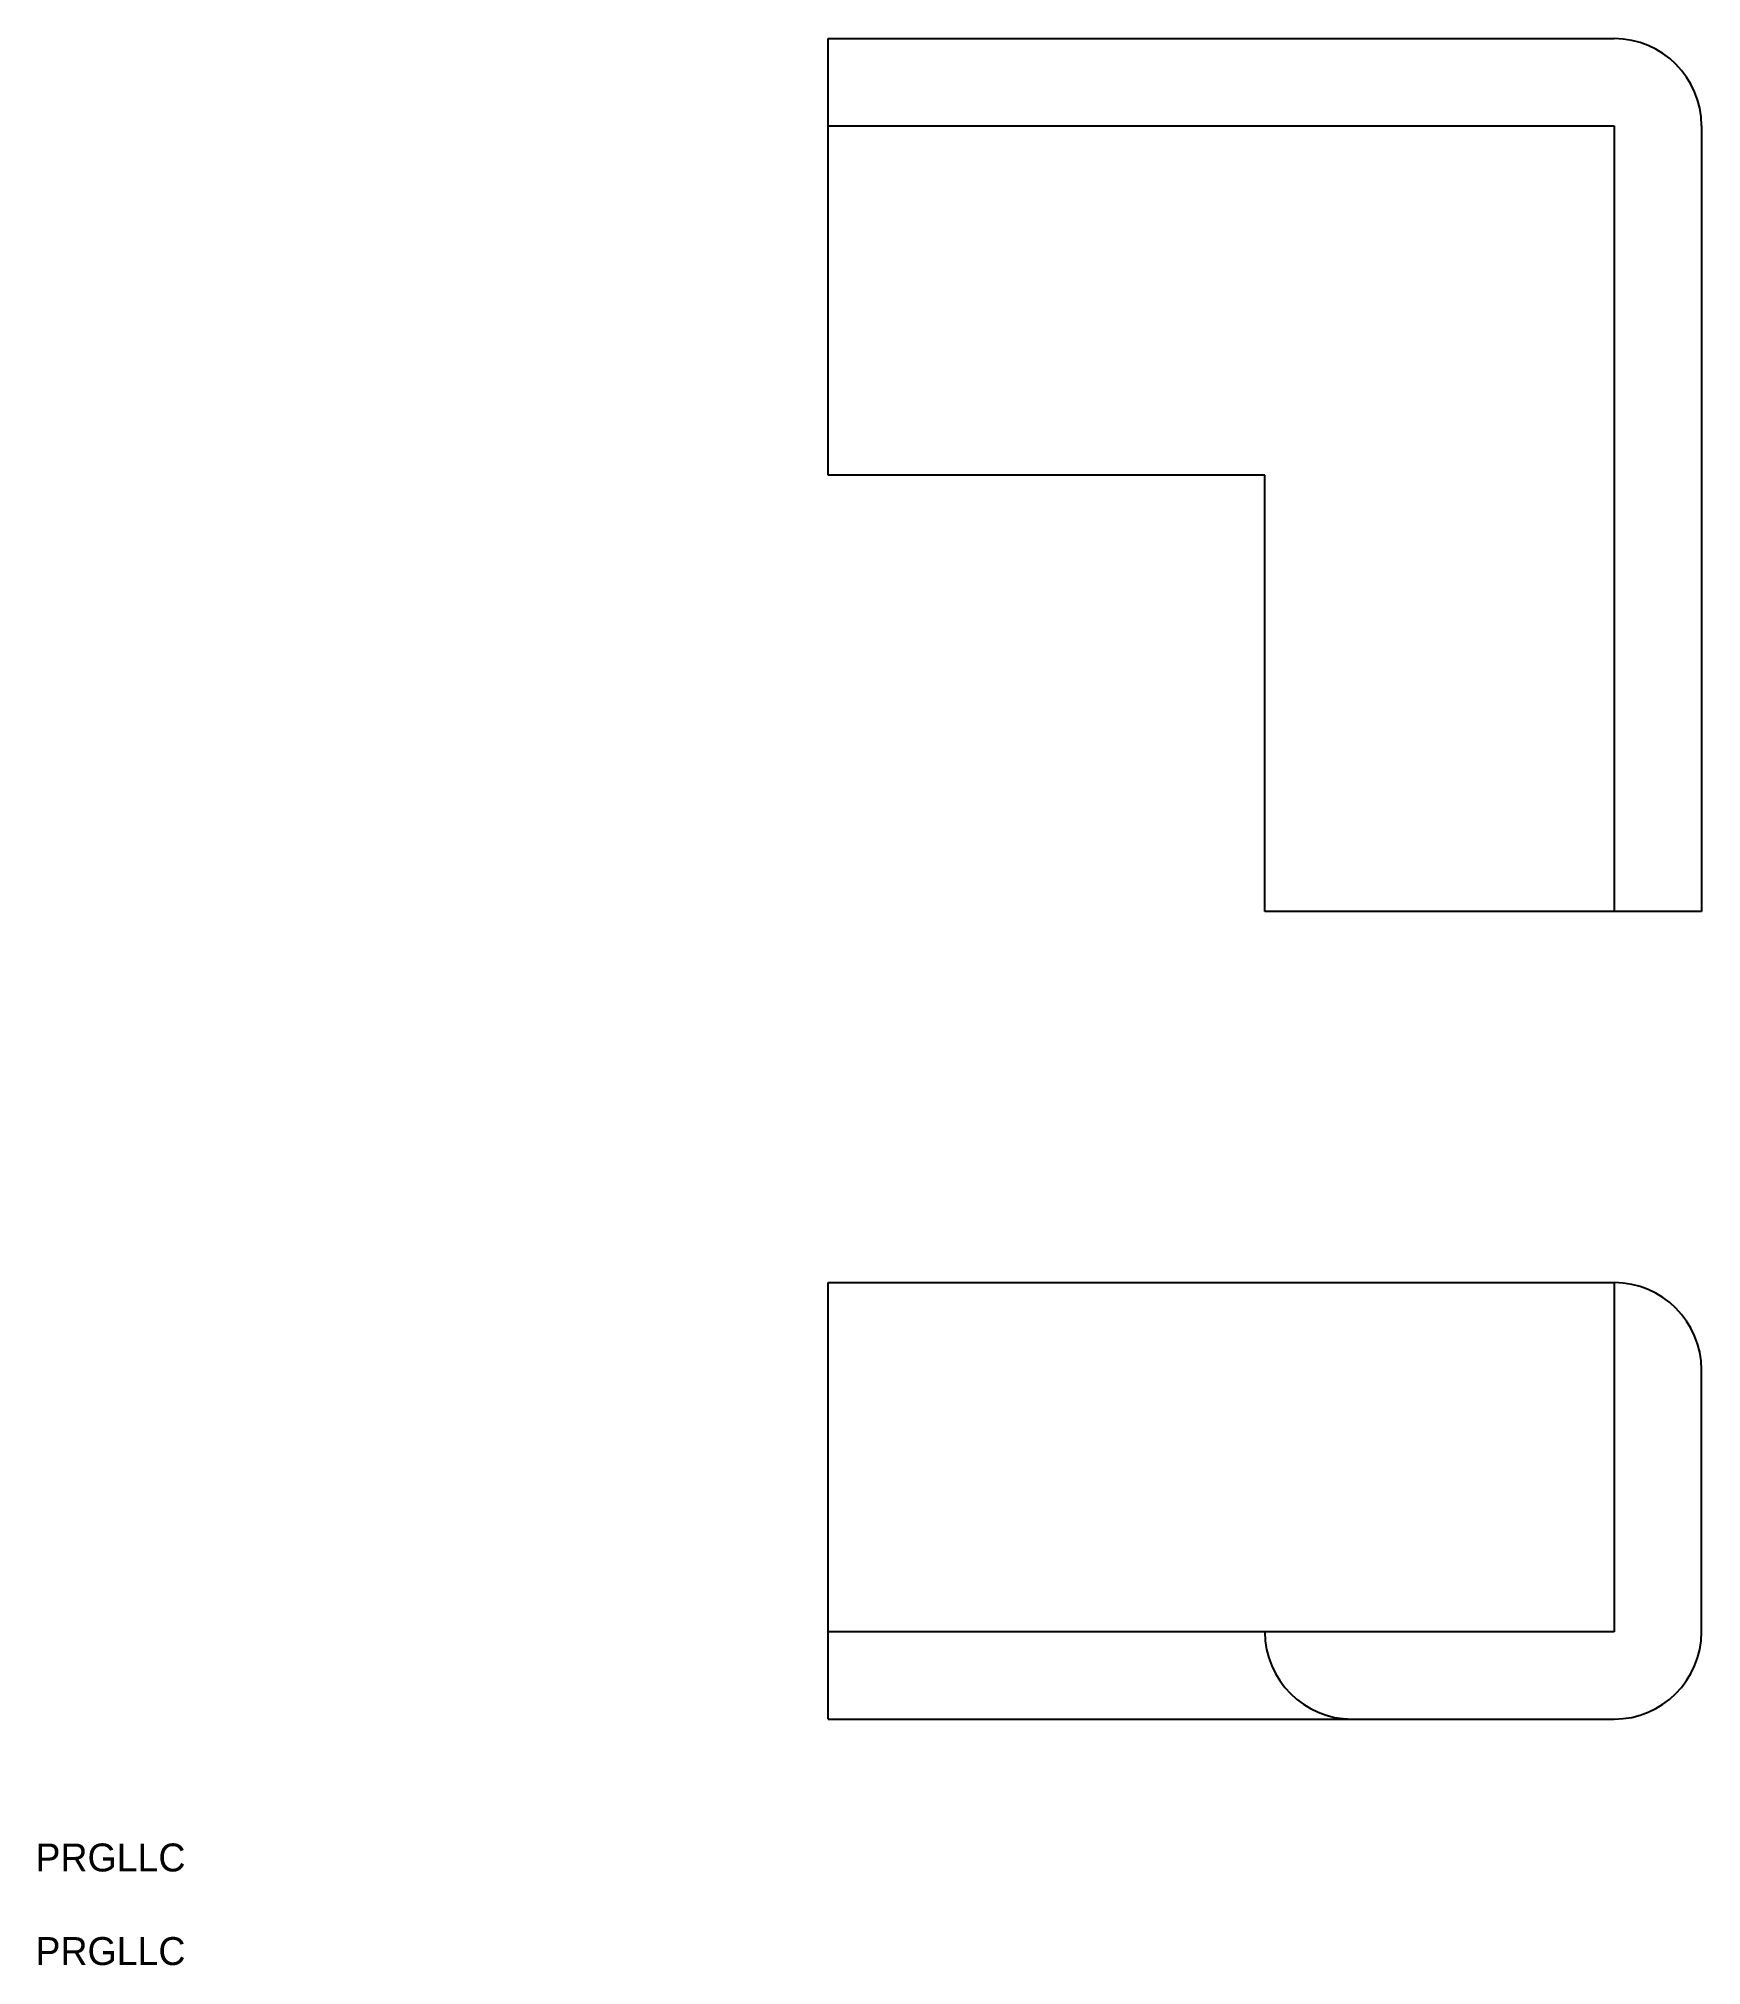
# Model space of a CAD drawing. Extents: x -44 to 146, y 123 to 343.
import ezdxf

# ---------------------------------------------------------------- set-up
doc = ezdxf.new("R2010")
doc.units = 0
doc.layers.get('0').update_dxf_attribs({"linetype": 'CONTINUOUS'})

msp = doc.modelspace()

# ---------------------------------------------------------------- linework, layer by layer
at = {"color": 7, "linetype": 'CONTINUOUS'}
for p, q in [((46.01, 343.48), (136.01, 343.48)), ((46.01, 293.48), (46.01, 343.48)), ((46.01, 333.48), (136.01, 333.48)), ((136.01, 333.48), (136.01, 243.48)), ((146.01, 333.48), (146.01, 243.48)), ((96.01, 293.48), (46.01, 293.48)), ((96.01, 243.48), (96.01, 293.48)), ((146.01, 243.48), (96.01, 243.48)), ((46.01, 200.98), (136.01, 200.98)), ((46.01, 150.98), (46.01, 200.98)), ((136.01, 200.98), (136.01, 160.98)), ((136.01, 200.98), (136.01, 200.98)), ((146.01, 160.98), (146.01, 190.98)), ((136.01, 160.98), (46.01, 160.98)), ((96.01, 160.98), (96.01, 160.98)), ((46.01, 150.98), (136.01, 150.98))]:
    msp.add_line(p, q, dxfattribs=at)
for centre, start, end in [((136.01, 333.48), 0, 90), ((136.01, 190.98), 0, 90), ((106.01, 160.98), 180, 270), ((136.01, 160.98), 270, 0)]:
    msp.add_arc(centre, 10, start, end, dxfattribs=at)

# ---------------------------------------------------------------- texts
at = {"color": 7, "linetype": 'CONTINUOUS', "width": 1.003491}
for p in [(-44.79, 133.53), (-44.79, 122.81)]:
    msp.add_text('PRGLLC', height=3.2, dxfattribs=at).set_placement(p)

doc.saveas('drawing.dxf')
